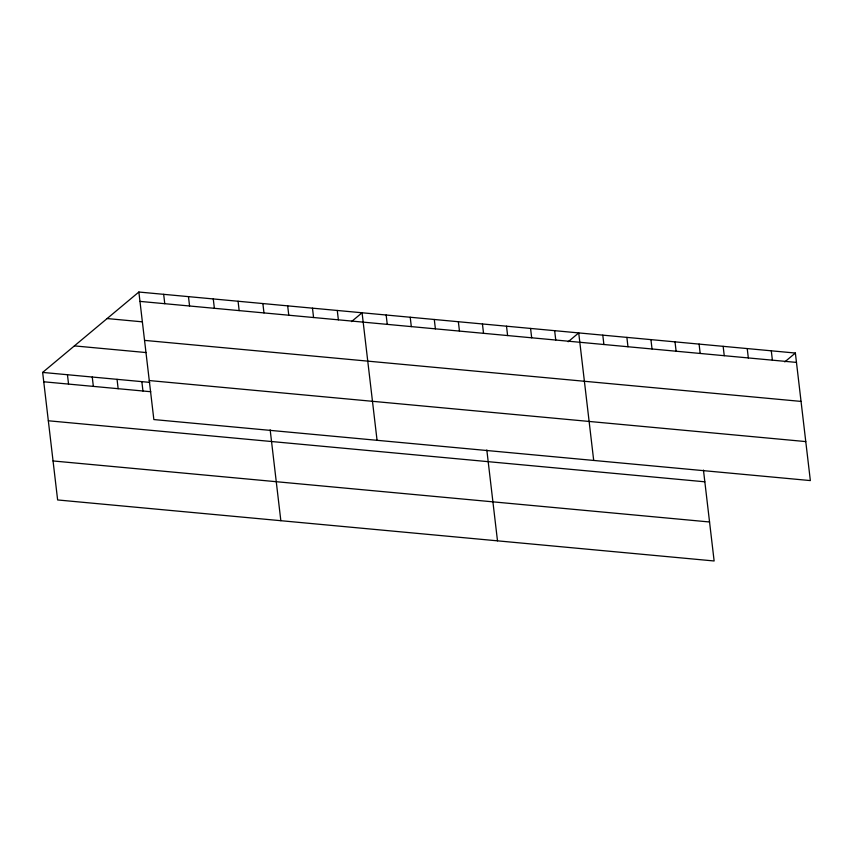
<?xml version="1.0" encoding="UTF-8"?>
<svg xmlns="http://www.w3.org/2000/svg" width="853" height="853" viewBox="0 0 853 853"><rect width="100%" height="100%" fill="white"/><g stroke="black" fill="none" stroke-linecap="round" stroke-linejoin="round"><path stroke-width="1.28" d="M703.458 470.099L714.132 560.975L57.631 499.954L42.65 372.42L138.868 292.025L795.369 353.046L810.35 480.58L153.849 419.559L138.868 292.025M351.489 321.613L362.077 312.774L377.058 440.308M568.141 341.754L578.718 332.915L593.699 460.439M784.781 361.896L795.369 353.046M139.967 301.386L796.467 362.408M107.115 318.553L142.355 321.837M144.541 340.379L801.052 401.411M74.403 345.891L146.194 352.566M149.264 380.555L805.765 441.587M42.65 372.42L149.691 382.368M43.748 381.781L150.789 391.73M48.333 420.774L704.834 481.806M53.046 460.951L709.557 521.983M771.293 350.818L772.391 360.179M747.228 348.578L748.326 357.94M723.152 346.339L724.25 355.701M699.087 344.1L700.185 353.462M675.011 341.861L676.109 351.223M650.935 339.622L652.033 348.984M626.87 337.383L627.968 346.744M602.794 335.154L603.892 344.516M554.653 330.676L555.751 340.038M530.577 328.437L531.675 337.799M506.511 326.198L507.61 335.56M482.435 323.959L483.534 333.32M486.818 449.968L497.491 540.834M458.36 321.72L459.468 331.081M434.294 319.491L435.393 328.853M410.218 317.252L411.317 326.614M386.153 315.013L387.251 324.375M337.276 310.471L338.374 319.832M312.475 308.168L313.573 317.529M287.674 305.854L288.772 315.215M262.873 303.551L263.972 312.912M270.166 429.827L280.84 520.693M238.072 301.248L239.171 310.609M213.271 298.945L214.37 308.306M188.47 296.641L189.569 306.003M163.669 294.328L164.768 303.689M141.854 381.643L142.952 391.005M117.053 379.34L118.151 388.701M92.252 377.037L93.35 386.398M67.451 374.723L68.549 384.085"/></g></svg>
